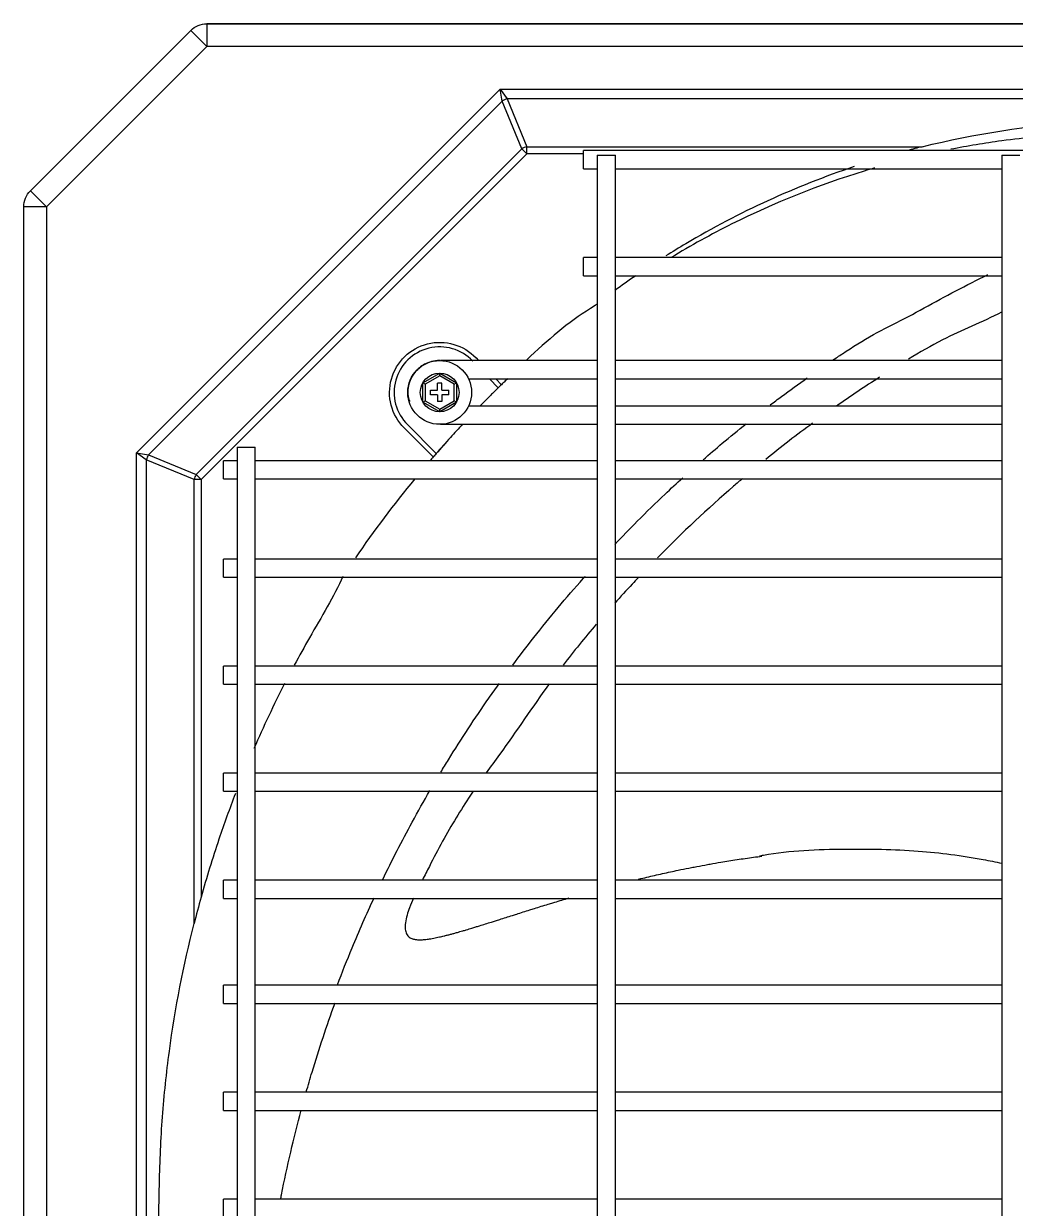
# Model space of a CAD drawing. Extents: x 58467 to 79089, y -33726 to -17391.
# Drawn here: x 78288.75 to 78310.52, y -19117.69 to -19091.69 of the extents above; entities that cross this region are included whole.
import ezdxf

# ---------------------------------------------------------------- set-up
doc = ezdxf.new("R2010")
doc.units = 0
doc.header["$LTSCALE"] = 100

# ---------------------------------------------------------------- blocks, each defined once
blk = doc.blocks.new('ZSGT')
at = {"color": 3}
for p, q in [((40251.793, -24506.499, -3.539), (40255.314, -24502.977, -3.539)), ((40255.667, -24503.331, -3.539), (40255.314, -24502.977, -3.539)), ((40323.672, -24502.831, -3.539), (40255.667, -24502.831, -3.539)), ((40255.667, -24502.831, -3.539), (40323.719, -24502.831, -3.539)), ((40255.667, -24502.831, -3.539), (40255.667, -24503.331, -3.539)), ((40323.672, -24502.831, -3.539), (40255.667, -24502.831, -3.539)), ((40255.667, -24503.331, -3.539), (40252.146, -24506.852, -3.539)), ((40323.719, -24503.331, -3.539), (40255.667, -24503.331, -3.539)), ((40254.125, -24512.252, -3.539), (40262.103, -24504.271, -3.539)), ((40262.103, -24504.271, -3.539), (40311.158, -24504.271, -3.539)), ((40262.103, -24504.271, -3.539), (40262.255, -24504.483, -3.539)), ((40262.145, -24504.529, -3.539), (40262.103, -24504.271, -3.539)), ((40262.145, -24504.529, -3.539), (40254.383, -24512.295, -3.539)), ((40262.579, -24505.576, -3.539), (40262.145, -24504.529, -3.539)), ((40262.255, -24504.483, -3.539), (40262.689, -24505.531, -3.539)), ((40311.07, -24504.483, -3.539), (40262.255, -24504.483, -3.539)), ((40255.43, -24512.729, -3.539), (40262.579, -24505.576, -3.539)), ((40262.689, -24505.686, -3.539), (40262.579, -24505.576, -3.539)), ((40262.689, -24505.531, -3.539), (40271.369, -24505.531, -3.539)), ((40262.689, -24505.686, -3.539), (40262.689, -24505.531, -3.539)), ((40309.327, -24505.617, -3.539), (40263.934, -24505.617, -3.539)), ((40263.934, -24506.017, -3.539), (40263.934, -24505.617, -3.539)), ((40262.689, -24505.686, -3.539), (40255.54, -24512.838, -3.539)), ((40263.934, -24505.686, -3.539), (40262.689, -24505.686, -3.539)), ((40264.234, -24505.717, -3.539), (40264.234, -24624.08, -3.539)), ((40264.234, -24505.717, -3.539), (40264.434, -24505.717, -3.539)), ((40264.434, -24505.717, -3.539), (40264.634, -24505.717, -3.539)), ((40264.634, -24624.08, -3.539), (40264.634, -24505.717, -3.539)), ((40273.112, -24505.717, -3.539), (40273.112, -24624.08, -3.539)), ((40273.112, -24505.717, -3.539), (40273.312, -24505.717, -3.539)), ((40273.312, -24505.717, -3.539), (40273.512, -24505.717, -3.539)), ((40263.934, -24506.017, -3.539), (40264.234, -24506.017, -3.539)), ((40264.634, -24506.017, -3.539), (40273.112, -24506.017, -3.539)), ((40252.146, -24506.852, -3.539), (40251.793, -24506.499, -3.539)), ((40251.646, -24622.901, -3.539), (40251.646, -24506.852, -3.539)), ((40252.146, -24506.852, -3.539), (40251.646, -24506.852, -3.539)), ((40252.146, -24506.852, -3.539), (40252.146, -24622.901, -3.539)), ((40264.234, -24507.966, -3.539), (40263.934, -24507.966, -3.539)), ((40263.934, -24508.366, -3.539), (40263.934, -24507.966, -3.539)), ((40273.112, -24507.966, -3.539), (40264.634, -24507.966, -3.539)), ((40263.934, -24508.366, -3.539), (40264.234, -24508.366, -3.539)), ((40264.634, -24508.366, -3.539), (40273.112, -24508.366, -3.539)), ((40262.168, -24510.226, -3.539), (40260.792, -24510.226, -3.539)), ((40261.574, -24510.169, -3.539), (40261.628, -24510.226, -3.539)), ((40262.451, -24510.226, -3.539), (40262.168, -24510.226, -3.539)), ((40262.817, -24510.226, -3.539), (40262.451, -24510.226, -3.539)), ((40262.451, -24510.226, -3.539), (40262.451, -24510.226, -3.539)), ((40263.1, -24510.226, -3.539), (40262.817, -24510.226, -3.539)), ((40262.817, -24510.226, -3.539), (40262.817, -24510.226, -3.539)), ((40264.234, -24510.226, -3.539), (40263.1, -24510.226, -3.539)), ((40273.113, -24510.226, -3.539), (40264.634, -24510.226, -3.539)), ((40260.408, -24510.713, -3.539), (40260.776, -24510.5, -3.539)), ((40260.776, -24510.558, -3.539), (40260.458, -24510.742, -3.539)), ((40260.776, -24510.5, -3.539), (40261.144, -24510.713, -3.539)), ((40260.776, -24510.558, -3.539), (40260.776, -24510.5, -3.539)), ((40261.094, -24510.742, -3.539), (40260.776, -24510.558, -3.539)), ((40260.408, -24511.138, -3.539), (40260.408, -24510.713, -3.539)), ((40260.458, -24510.742, -3.539), (40260.408, -24510.713, -3.539)), ((40260.458, -24510.742, -3.539), (40260.458, -24511.109, -3.539)), ((40260.576, -24510.875, -3.539), (40260.726, -24510.875, -3.539)), ((40260.576, -24510.975, -3.539), (40260.576, -24510.875, -3.539)), ((40260.826, -24510.725, -3.539), (40260.726, -24510.725, -3.539)), ((40260.726, -24510.875, -3.539), (40260.726, -24510.725, -3.539)), ((40260.826, -24510.875, -3.539), (40260.826, -24510.725, -3.539)), ((40260.826, -24510.875, -3.539), (40260.976, -24510.875, -3.539)), ((40260.976, -24510.975, -3.539), (40260.976, -24510.875, -3.539)), ((40261.094, -24510.742, -3.539), (40261.144, -24510.713, -3.539)), ((40261.094, -24511.109, -3.539), (40261.094, -24510.742, -3.539)), ((40261.144, -24510.713, -3.539), (40261.144, -24511.138, -3.539)), ((40261.408, -24510.626, -3.539), (40262.168, -24510.626, -3.539)), ((40262.059, -24510.826, -3.539), (40261.869, -24510.626, -3.539)), ((40262.007, -24510.626, -3.539), (40262.13, -24510.756, -3.539)), ((40262.168, -24510.626, -3.539), (40262.451, -24510.626, -3.539)), ((40262.451, -24510.626, -3.539), (40262.817, -24510.626, -3.539)), ((40262.817, -24510.626, -3.539), (40263.1, -24510.626, -3.539)), ((40263.1, -24510.626, -3.539), (40264.234, -24510.626, -3.539)), ((40264.634, -24510.626, -3.539), (40273.113, -24510.626, -3.539)), ((40260.408, -24511.138, -3.539), (40260.458, -24511.109, -3.539)), ((40260.776, -24511.35, -3.539), (40260.408, -24511.138, -3.539)), ((40260.458, -24511.109, -3.539), (40260.776, -24511.293, -3.539)), ((40260.726, -24510.975, -3.539), (40260.576, -24510.975, -3.539)), ((40260.726, -24510.975, -3.539), (40260.726, -24511.125, -3.539)), ((40260.826, -24511.125, -3.539), (40260.726, -24511.125, -3.539)), ((40260.776, -24511.293, -3.539), (40261.094, -24511.109, -3.539)), ((40261.144, -24511.138, -3.539), (40260.776, -24511.35, -3.539)), ((40260.826, -24510.975, -3.539), (40260.826, -24511.125, -3.539)), ((40260.976, -24510.975, -3.539), (40260.826, -24510.975, -3.539)), ((40261.144, -24511.138, -3.539), (40261.094, -24511.109, -3.539)), ((40260.776, -24511.35, -3.539), (40260.776, -24511.293, -3.539)), ((40262.168, -24511.225, -3.539), (40261.408, -24511.225, -3.539)), ((40264.234, -24511.225, -3.539), (40261.863, -24511.225, -3.539)), ((40273.112, -24511.225, -3.539), (40264.634, -24511.225, -3.539)), ((40260.069, -24511.632, -3.539), (40260.701, -24512.265, -3.539)), ((40260.792, -24511.625, -3.539), (40262.168, -24511.625, -3.539)), ((40261.863, -24511.625, -3.539), (40264.234, -24511.625, -3.539)), ((40264.634, -24511.625, -3.539), (40273.112, -24511.625, -3.539)), ((40260.636, -24512.341, -3.539), (40259.998, -24511.703, -3.539)), ((40256.329, -24512.125, -3.539), (40256.329, -24617.58, -3.539)), ((40256.329, -24512.125, -3.539), (40256.529, -24512.125, -3.539)), ((40256.529, -24512.125, -3.539), (40256.729, -24512.125, -3.539)), ((40256.729, -24617.58, -3.539), (40256.729, -24512.125, -3.539)), ((40254.125, -24617.41, -3.539), (40254.125, -24512.252, -3.539)), ((40254.337, -24512.405, -3.539), (40254.125, -24512.252, -3.539)), ((40254.125, -24512.252, -3.539), (40254.383, -24512.295, -3.539)), ((40254.337, -24512.405, -3.539), (40254.337, -24617.258, -3.539)), ((40255.385, -24512.838, -3.539), (40254.337, -24512.405, -3.539)), ((40254.383, -24512.295, -3.539), (40255.43, -24512.729, -3.539)), ((40256.329, -24512.425, -3.539), (40256.029, -24512.425, -3.539)), ((40256.029, -24512.825, -3.539), (40256.029, -24512.425, -3.539)), ((40264.234, -24512.425, -3.539), (40256.729, -24512.425, -3.539)), ((40273.113, -24512.425, -3.539), (40264.634, -24512.425, -3.539)), ((40255.385, -24522.586, -3.539), (40255.385, -24512.838, -3.539)), ((40255.54, -24512.838, -3.539), (40255.385, -24512.838, -3.539)), ((40255.54, -24512.838, -3.539), (40255.43, -24512.729, -3.539)), ((40255.54, -24512.838, -3.539), (40255.54, -24522.001, -3.539)), ((40256.029, -24512.825, -3.539), (40256.329, -24512.825, -3.539)), ((40256.729, -24512.825, -3.539), (40264.234, -24512.825, -3.539)), ((40264.634, -24512.825, -3.539), (40273.113, -24512.825, -3.539)), ((40256.329, -24514.582, -3.539), (40256.029, -24514.582, -3.539)), ((40256.029, -24514.982, -3.539), (40256.029, -24514.582, -3.539)), ((40264.234, -24514.582, -3.539), (40256.729, -24514.582, -3.539)), ((40273.113, -24514.582, -3.539), (40264.634, -24514.582, -3.539)), ((40256.029, -24514.982, -3.539), (40256.329, -24514.982, -3.539)), ((40256.729, -24514.982, -3.539), (40264.234, -24514.982, -3.539)), ((40264.634, -24514.982, -3.539), (40273.113, -24514.982, -3.539)), ((40265.122, -24514.982, -3.539), (40265.137, -24515.004, -3.539)), ((40256.329, -24516.931, -3.539), (40256.029, -24516.931, -3.539)), ((40256.029, -24517.331, -3.539), (40256.029, -24516.931, -3.539)), ((40264.234, -24516.931, -3.539), (40256.729, -24516.931, -3.539)), ((40273.113, -24516.931, -3.539), (40264.634, -24516.931, -3.539)), ((40256.029, -24517.331, -3.539), (40256.329, -24517.331, -3.539)), ((40256.729, -24517.331, -3.539), (40264.234, -24517.331, -3.539)), ((40264.634, -24517.331, -3.539), (40273.113, -24517.331, -3.539)), ((40256.329, -24519.281, -3.539), (40256.029, -24519.281, -3.539)), ((40256.029, -24519.681, -3.539), (40256.029, -24519.281, -3.539)), ((40264.234, -24519.281, -3.539), (40256.729, -24519.281, -3.539)), ((40273.113, -24519.281, -3.539), (40264.634, -24519.281, -3.539)), ((40256.029, -24519.681, -3.539), (40256.329, -24519.681, -3.539)), ((40256.729, -24519.681, -3.539), (40264.234, -24519.681, -3.539)), ((40264.634, -24519.681, -3.539), (40273.113, -24519.681, -3.539)), ((40256.329, -24521.631, -3.539), (40256.029, -24521.631, -3.539)), ((40256.029, -24522.031, -3.539), (40256.029, -24521.631, -3.539)), ((40264.234, -24521.631, -3.539), (40256.729, -24521.631, -3.539)), ((40273.113, -24521.631, -3.539), (40264.634, -24521.631, -3.539)), ((40256.029, -24522.031, -3.539), (40256.329, -24522.031, -3.539)), ((40256.729, -24522.031, -3.539), (40264.234, -24522.031, -3.539)), ((40264.634, -24522.031, -3.539), (40273.113, -24522.031, -3.539)), ((40256.329, -24523.937, -3.539), (40256.029, -24523.937, -3.539)), ((40256.029, -24524.337, -3.539), (40256.029, -24523.937, -3.539)), ((40264.234, -24523.937, -3.539), (40256.729, -24523.937, -3.539)), ((40273.113, -24523.937, -3.539), (40264.634, -24523.937, -3.539)), ((40256.029, -24524.337, -3.539), (40256.329, -24524.337, -3.539)), ((40256.729, -24524.337, -3.539), (40264.234, -24524.337, -3.539)), ((40264.634, -24524.337, -3.539), (40273.113, -24524.337, -3.539)), ((40256.329, -24526.287, -3.539), (40256.029, -24526.287, -3.539)), ((40256.029, -24526.687, -3.539), (40256.029, -24526.287, -3.539)), ((40264.234, -24526.287, -3.539), (40256.729, -24526.287, -3.539)), ((40273.113, -24526.287, -3.539), (40264.634, -24526.287, -3.539)), ((40256.029, -24526.687, -3.539), (40256.329, -24526.687, -3.539)), ((40256.729, -24526.687, -3.539), (40264.234, -24526.687, -3.539)), ((40264.634, -24526.687, -3.539), (40273.113, -24526.687, -3.539)), ((40256.329, -24528.636, -3.539), (40256.029, -24528.636, -3.539)), ((40256.029, -24529.036, -3.539), (40256.029, -24528.636, -3.539)), ((40264.234, -24528.636, -3.539), (40256.729, -24528.636, -3.539)), ((40273.113, -24528.636, -3.539), (40264.634, -24528.636, -3.539))]:
    blk.add_line(p, q, dxfattribs=at)
for radius in [0.7, 0.425, 0.425]:
    blk.add_circle((40260.776, -24510.925, -3.539), radius, dxfattribs=at)
at = {"color": 3, "extrusion": (0, 0, -1)}
for centre, radius, start, end in [((-40255.667, -24503.331, 3.539), 0.5, 45, 90), ((-40252.146, -24506.852, 3.539), 0.5, 0, 45), ((-40260.776, -24510.925, 3.539), 1.1, 315, 136.5506)]:
    blk.add_arc(centre, radius, start, end, dxfattribs=at)
at = {"color": 3}
blk.add_arc((40260.776, -24510.925, -3.539), 1, 43.4494, 225, dxfattribs=at)
for centre, major_axis in [((40262.255, -24504.639, -3.539), (0.203, 0.084)), ((40262.689, -24505.686, -3.539), (0.203, 0.084)), ((40254.493, -24512.405, -3.539), (0.084, 0.203)), ((40255.54, -24512.838, -3.539), (0.084, 0.203))]:
    blk.add_ellipse(centre, major_axis=major_axis, ratio=0.678598, start_param=1.296782, end_param=1.844811, dxfattribs=at)
for points, knots in [([(40271.369, -24505.531, -3.539), (40272.522, -24505.244, -3.539), (40273.694, -24505.065, -3.539), (40275.478, -24504.955, -3.539), (40276.075, -24504.928, -3.539), (40277.268, -24504.873, -3.539), (40277.865, -24504.848, -3.539), (40280.853, -24504.739, -3.539), (40283.25, -24504.696, -3.539), (40285.647, -24504.695, -3.539)], [0, 0, 0, 0, 0.25, 0.25, 0.375, 0.375, 0.5, 0.5, 1, 1, 1, 1]), ([(40285.527, -24505.014, -3.539), (40283.454, -24505.015, -3.539), (40281.381, -24505.042, -3.539), (40278.273, -24505.122, -3.539), (40277.237, -24505.154, -3.539), (40275.684, -24505.214, -3.539), (40275.166, -24505.231, -3.539), (40274.133, -24505.286, -3.539), (40273.621, -24505.334, -3.539), (40272.737, -24505.454, -3.539), (40272.365, -24505.515, -3.539), (40271.995, -24505.588, -3.539)], [0, 0, 0, 0, 0.45798, 0.45798, 0.686971, 0.686971, 0.801466, 0.801466, 0.915961, 0.915961, 1, 1, 1, 1]), ([(40269.875, -24505.967, -3.539), (40268.582, -24506.402, -3.539), (40267.35, -24506.967, -3.539), (40266.029, -24507.749, -3.539), (40265.883, -24507.839, -3.539), (40265.737, -24507.93, -3.539)], [0, 0, 0, 0, 0.888615, 0.888615, 1, 1, 1, 1]), ([(40270.322, -24505.997, -3.539), (40270.247, -24506.019, -3.539), (40270.171, -24506.042, -3.539), (40269.105, -24506.369, -3.539), (40268.121, -24506.763, -3.539), (40266.735, -24507.456, -3.539), (40266.289, -24507.702, -3.539), (40265.854, -24507.966, -3.539)], [0, 0, 0, 0, 0.048488, 0.048488, 0.686498, 0.686498, 1, 1, 1, 1]), ([(40269.396, -24510.221, -3.539), (40269.469, -24510.172, -3.539), (40269.766, -24509.975, -3.539), (40270.291, -24509.638, -3.539), (40270.976, -24509.316, -3.539), (40271.668, -24508.925, -3.539), (40272.279, -24508.601, -3.539), (40272.661, -24508.41, -3.539), (40272.809, -24508.338, -3.539)], [0, 0, 0, 0, 0.066649, 0.271122, 0.474015, 0.675325, 0.87505, 1, 1, 1, 1]), ([(40264.22, -24508.988, -3.539), (40264.175, -24509.022, -3.539), (40264.131, -24509.057, -3.539), (40263.601, -24509.381, -3.539), (40263.135, -24509.784, -3.539), (40262.687, -24510.21, -3.539)], [0, 0, 0, 0, 0.083758, 0.083758, 1, 1, 1, 1]), ([(40273.108, -24509.166, -3.539), (40272.674, -24509.381, -3.539), (40271.991, -24509.651, -3.539), (40271.314, -24510.046, -3.539), (40271.066, -24510.195, -3.539)], [0, 0, 0, 0, 0.633004, 1, 1, 1, 1]), ([(40260.776, -24510.226, -3.539), (40260.714, -24510.226, -3.539), (40260.601, -24510.24, -3.539), (40260.407, -24510.316, -3.539), (40260.235, -24510.459, -3.539), (40260.125, -24510.646, -3.539), (40260.074, -24510.83, -3.539), (40260.074, -24510.99, -3.539), (40260.103, -24511.09, -3.539), (40260.118, -24511.127, -3.539)], [0, 0, 0, 0, 0.137261, 0.262101, 0.473405, 0.635419, 0.754104, 0.906211, 1, 1, 1, 1]), ([(40268.032, -24511.199, -3.539), (40268.114, -24511.137, -3.539), (40268.382, -24510.935, -3.539), (40268.654, -24510.737, -3.539), (40268.844, -24510.603, -3.539)], [0, 0, 0, 0, 0.307262, 1, 1, 1, 1]), ([(40261.958, -24510.925, -3.539), (40261.903, -24510.979, -3.539), (40261.805, -24511.078, -3.539), (40261.708, -24511.177, -3.539), (40261.664, -24511.221, -3.539)], [0, 0, 0, 0, 0.553412, 1, 1, 1, 1]), ([(40261.958, -24510.925, -3.539), (40261.903, -24510.979, -3.539), (40261.805, -24511.078, -3.539), (40261.708, -24511.177, -3.539), (40261.664, -24511.222, -3.539)], [0, 0, 0, 0, 0.55329, 1, 1, 1, 1]), ([(40261.28, -24511.624, -3.539), (40261.19, -24511.72, -3.539), (40260.991, -24511.937, -3.539), (40260.795, -24512.157, -3.539), (40260.688, -24512.28, -3.539)], [0, 0, 0, 0, 0.44696, 1, 1, 1, 1]), ([(40261.28, -24511.624, -3.539), (40261.19, -24511.72, -3.539), (40260.995, -24511.932, -3.539), (40260.804, -24512.147, -3.539), (40260.701, -24512.265, -3.539)], [0, 0, 0, 0, 0.457218, 1, 1, 1, 1]), ([(40266.556, -24512.403, -3.539), (40266.696, -24512.281, -3.539), (40267.008, -24512.014, -3.539), (40267.327, -24511.753, -3.539), (40267.503, -24511.613, -3.539)], [0, 0, 0, 0, 0.451779, 1, 1, 1, 1]), ([(40265.112, -24513.751, -3.539), (40265.314, -24513.552, -3.539), (40265.642, -24513.23, -3.539), (40265.98, -24512.917, -3.539), (40266.111, -24512.799, -3.539)], [0, 0, 0, 0, 0.616544, 1, 1, 1, 1]), ([(40267.426, -24512.813, -3.539), (40267.36, -24512.869, -3.539), (40266.721, -24513.417, -3.539), (40266.101, -24514.002, -3.539), (40265.559, -24514.553, -3.539)], [0, 0, 0, 0, 0.103466, 1, 1, 1, 1]), ([(40258.651, -24514.964, -3.539), (40258.455, -24515.404, -3.539), (40258.179, -24515.854, -3.539), (40257.804, -24516.51, -3.539), (40257.693, -24516.71, -3.539), (40257.585, -24516.912, -3.539)], [0, 0, 0, 0, 0.696314, 0.696314, 1, 1, 1, 1]), ([(40262.38, -24516.911, -3.539), (40262.532, -24516.707, -3.539), (40263.029, -24516.058, -3.539), (40263.566, -24515.412, -3.539), (40263.957, -24514.976, -3.539), (40263.972, -24514.959, -3.539)], [0, 0, 0, 0, 0.302202, 0.97371, 1, 1, 1, 1]), ([(40265.132, -24514.995, -3.539), (40265.089, -24515.041, -3.539), (40264.917, -24515.224, -3.539), (40264.746, -24515.41, -3.539), (40264.62, -24515.551, -3.539)], [0, 0, 0, 0, 0.252005, 1, 1, 1, 1]), ([(40260.8, -24519.263, -3.539), (40260.855, -24519.172, -3.539), (40261.192, -24518.619, -3.539), (40261.62, -24517.968, -3.539), (40262.009, -24517.42, -3.539), (40262.086, -24517.313, -3.539)], [0, 0, 0, 0, 0.137607, 0.830509, 1, 1, 1, 1]), ([(40263.18, -24517.324, -3.539), (40262.814, -24517.83, -3.539), (40262.371, -24518.491, -3.539), (40261.895, -24519.142, -3.539), (40261.797, -24519.277, -3.539)], [0, 0, 0, 0, 0.792341, 1, 1, 1, 1]), ([(40259.527, -24521.616, -3.539), (40259.732, -24521.192, -3.539), (40260.068, -24520.536, -3.539), (40260.429, -24519.894, -3.539), (40260.562, -24519.665, -3.539)], [0, 0, 0, 0, 0.640117, 1, 1, 1, 1]), ([(40261.513, -24519.679, -3.539), (40261.493, -24519.709, -3.539), (40261.252, -24520.063, -3.539), (40260.925, -24520.611, -3.539), (40260.593, -24521.242, -3.539), (40260.448, -24521.528, -3.539), (40260.398, -24521.628, -3.539)], [0, 0, 0, 0, 0.048306, 0.574929, 0.852045, 1, 1, 1, 1]), ([(40267.795, -24521.099, -3.539), (40267.825, -24521.093, -3.539), (40268.438, -24520.974, -3.539), (40269.608, -24520.938, -3.539), (40271.221, -24520.957, -3.539), (40272.372, -24521.107, -3.539), (40272.98, -24521.231, -3.539), (40273.115, -24521.261, -3.539)], [0, 0, 0, 0, 0.017033, 0.353101, 0.655124, 0.923021, 1, 1, 1, 1]), ([(40265.131, -24521.612, -3.539), (40265.137, -24521.61, -3.539), (40265.2, -24521.595, -3.539), (40265.321, -24521.566, -3.539), (40265.494, -24521.526, -3.539), (40265.668, -24521.487, -3.539), (40265.84, -24521.449, -3.539), (40266.032, -24521.408, -3.539), (40266.206, -24521.373, -3.539), (40266.399, -24521.335, -3.539), (40266.554, -24521.306, -3.539), (40266.749, -24521.27, -3.539), (40266.925, -24521.24, -3.539), (40267.122, -24521.208, -3.539), (40267.302, -24521.18, -3.539), (40267.483, -24521.153, -3.539), (40267.666, -24521.128, -3.539), (40267.787, -24521.113, -3.539), (40267.847, -24521.105, -3.539)], [0, 0, 0, 0, 0.006903, 0.071665, 0.136426, 0.201188, 0.265949, 0.330711, 0.417059, 0.460233, 0.546582, 0.589756, 0.676105, 0.740866, 0.805628, 0.870389, 0.935151, 1, 1, 1, 1]), ([(40258.533, -24523.927, -3.539), (40258.636, -24523.655, -3.539), (40258.891, -24523.012, -3.539), (40259.169, -24522.38, -3.539), (40259.337, -24522.016, -3.539)], [0, 0, 0, 0, 0.42049, 1, 1, 1, 1]), ([(40260.205, -24522.029, -3.539), (40260.174, -24522.097, -3.539), (40260.098, -24522.271, -3.539), (40260.023, -24522.5, -3.539), (40260.014, -24522.703, -3.539), (40260.038, -24522.794, -3.539), (40260.074, -24522.852, -3.539), (40260.119, -24522.896, -3.539), (40260.159, -24522.914, -3.539), (40260.19, -24522.922, -3.539)], [0, 0, 0, 0, 0.219395, 0.55496, 0.6933, 0.812497, 0.863417, 0.908725, 1, 1, 1, 1]), ([(40260.177, -24522.918, -3.539), (40260.192, -24522.923, -3.539), (40260.217, -24522.929, -3.539), (40260.248, -24522.934, -3.539), (40260.293, -24522.938, -3.539), (40260.33, -24522.939, -3.539), (40260.373, -24522.939, -3.539), (40260.425, -24522.936, -3.539), (40260.47, -24522.932, -3.539), (40260.53, -24522.924, -3.539), (40260.582, -24522.916, -3.539), (40260.645, -24522.905, -3.539), (40260.705, -24522.893, -3.539), (40260.782, -24522.876, -3.539), (40260.861, -24522.858, -3.539), (40260.942, -24522.838, -3.539), (40261.015, -24522.819, -3.539), (40261.088, -24522.799, -3.539), (40261.176, -24522.774, -3.539), (40261.267, -24522.748, -3.539), (40261.374, -24522.717, -3.539), (40261.469, -24522.688, -3.539), (40261.566, -24522.658, -3.539), (40261.665, -24522.628, -3.539), (40261.78, -24522.592, -3.539), (40261.898, -24522.555, -3.539), (40262.003, -24522.522, -3.539), (40262.109, -24522.488, -3.539), (40262.232, -24522.449, -3.539), (40262.358, -24522.409, -3.539), (40262.481, -24522.37, -3.539), (40262.609, -24522.329, -3.539), (40262.739, -24522.288, -3.539), (40262.871, -24522.247, -3.539), (40263.005, -24522.205, -3.539), (40263.142, -24522.164, -3.539), (40263.28, -24522.122, -3.539), (40263.418, -24522.08, -3.539), (40263.536, -24522.045, -3.539), (40263.602, -24522.025, -3.539), (40263.616, -24522.021, -3.539)], [0, 0, 0, 0, 0.033229, 0.055763, 0.078298, 0.100832, 0.123366, 0.145901, 0.168435, 0.19097, 0.213504, 0.236039, 0.258573, 0.281107, 0.314909, 0.337443, 0.359978, 0.382512, 0.405047, 0.438848, 0.461383, 0.495184, 0.517719, 0.540253, 0.574055, 0.607857, 0.630391, 0.652925, 0.686727, 0.720529, 0.743063, 0.776865, 0.810667, 0.833201, 0.867003, 0.900804, 0.923339, 0.95714, 0.990942, 1, 1, 1, 1]), ([(40254.549, -24534.136, -3.539), (40254.556, -24533.161, -3.539), (40254.565, -24532.186, -3.539), (40254.59, -24530.236, -3.539), (40254.603, -24529.261, -3.539), (40254.636, -24527.799, -3.539), (40254.655, -24527.311, -3.539), (40254.728, -24526.343, -3.539), (40254.779, -24525.863, -3.539), (40254.971, -24524.437, -3.539), (40255.153, -24523.503, -3.539), (40255.385, -24522.586, -3.539)], [0, 0, 0, 0, 0.25, 0.25, 0.5, 0.5, 0.625, 0.625, 0.75, 0.75, 1, 1, 1, 1]), ([(40257.848, -24526.281, -3.539), (40257.889, -24526.136, -3.539), (40258.082, -24525.478, -3.539), (40258.297, -24524.827, -3.539), (40258.479, -24524.325, -3.539)], [0, 0, 0, 0, 0.22069, 1, 1, 1, 1]), ([(40257.285, -24528.636, -3.539), (40257.291, -24528.603, -3.539), (40257.421, -24527.946, -3.539), (40257.573, -24527.293, -3.539), (40257.738, -24526.679, -3.539)], [0, 0, 0, 0, 0.049766, 1, 1, 1, 1])]:
    blk.add_open_spline(points, degree=3, knots=knots, dxfattribs=at)
for points in [[(40271.369, -24505.531, -3.539), (40271.26, -24505.558, -3.539), (40271.15, -24505.586, -3.539), (40271.04, -24505.616, -3.539)], [(40265.08, -24508.362, -3.539), (40264.925, -24508.468, -3.539), (40264.772, -24508.577, -3.539), (40264.621, -24508.687, -3.539)], [(40262.265, -24510.622, -3.539), (40262.244, -24510.644, -3.539), (40262.222, -24510.667, -3.539), (40262.2, -24510.689, -3.539)], [(40270.429, -24510.592, -3.539), (40270.112, -24510.795, -3.539), (40269.798, -24511.006, -3.539), (40269.485, -24511.225, -3.539)], [(40262.059, -24510.826, -3.539), (40262.025, -24510.859, -3.539), (40261.992, -24510.892, -3.539), (40261.958, -24510.925, -3.539)], [(40262.073, -24510.812, -3.539), (40262.057, -24510.828, -3.539), (40262.04, -24510.844, -3.539), (40262.024, -24510.86, -3.539)], [(40262.13, -24510.756, -3.539), (40262.107, -24510.779, -3.539), (40262.083, -24510.803, -3.539), (40262.059, -24510.826, -3.539)], [(40262.2, -24510.689, -3.539), (40262.177, -24510.711, -3.539), (40262.154, -24510.734, -3.539), (40262.13, -24510.756, -3.539)], [(40268.962, -24511.6, -3.539), (40268.615, -24511.854, -3.539), (40268.271, -24512.119, -3.539), (40267.932, -24512.394, -3.539)], [(40260.635, -24512.34, -3.539), (40260.611, -24512.368, -3.539), (40260.587, -24512.396, -3.539), (40260.563, -24512.424, -3.539)], [(40260.701, -24512.265, -3.539), (40260.679, -24512.29, -3.539), (40260.658, -24512.315, -3.539), (40260.636, -24512.341, -3.539)], [(40260.228, -24512.823, -3.539), (40259.769, -24513.382, -3.539), (40259.334, -24513.96, -3.539), (40258.925, -24514.556, -3.539)], [(40264.618, -24514.265, -3.539), (40264.782, -24514.093, -3.539), (40264.947, -24513.922, -3.539), (40265.112, -24513.751, -3.539)], [(40264.213, -24516.014, -3.539), (40263.963, -24516.306, -3.539), (40263.72, -24516.605, -3.539), (40263.485, -24516.912, -3.539)], [(40257.373, -24517.316, -3.539), (40257.133, -24517.784, -3.539), (40256.909, -24518.259, -3.539), (40256.699, -24518.741, -3.539)], [(40256.292, -24519.731, -3.539), (40256.165, -24520.062, -3.539), (40256.045, -24520.395, -3.539), (40255.931, -24520.732, -3.539)], [(40255.931, -24520.732, -3.539), (40255.79, -24521.152, -3.539), (40255.659, -24521.575, -3.539), (40255.54, -24522.001, -3.539)], [(40255.54, -24522.001, -3.539), (40255.486, -24522.197, -3.539), (40255.433, -24522.394, -3.539), (40255.385, -24522.586, -3.539)]]:
    blk.add_open_spline(points, degree=3, dxfattribs=at)

msp = doc.modelspace()

# ---------------------------------------------------------------- block references
msp.add_blockref('ZSGT', (38037.105, 5411.143))

doc.saveas('drawing.dxf')
